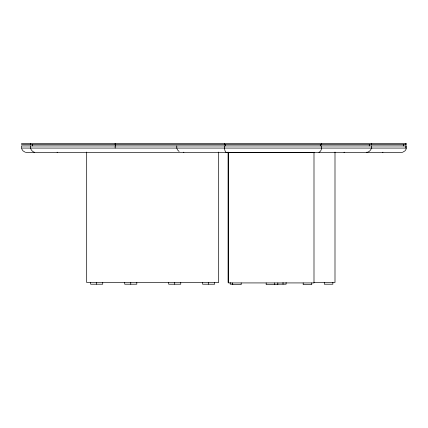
<?xml version="1.0" encoding="UTF-8"?>
<svg xmlns="http://www.w3.org/2000/svg" width="428" height="428" viewBox="0 0 428 428"><rect width="100%" height="100%" fill="white"/><g stroke="black" fill="none" stroke-linecap="round" stroke-linejoin="round"><path stroke-width="0.64" d="M406.456 148.58L405.065 150.811L402.759 152.202M21.4 143.364L406.6 143.364M21.4 144.648L406.6 144.648M371.83 148.072L21.4 148.072L21.4 145.932L406.6 145.932L406.6 148.072L371.975 148.072M25.68 152.347L402.325 152.347M228.787 282.496L228.081 282.496L228.081 152.063M313.842 282.496L334.996 282.496L334.996 152.063M232.853 284.208L230.221 284.208L230.221 282.496M277.542 284.208L286.097 284.208L286.097 282.496M25.166 152.202L22.935 150.811L21.544 148.58M179.118 151.491L177.625 149.998L176.919 148.58M405.728 143.364L405.728 144.648M405.728 145.932L405.728 148.072M403.599 144.648L403.599 145.932M371.402 143.364L371.402 144.648M371.402 145.932L371.402 148.072A5.778 5.767 -90 0 1 367.128 152.347M369.262 144.648L369.262 145.932M332.856 282.496L332.856 284.208L324.306 284.208L324.306 282.496M321.674 143.364L321.674 144.648M321.674 145.932L321.674 148.072A5.789 3.724 90 0 1 318.908 152.341M320.288 144.648L320.288 145.932M311.745 282.924L311.745 284.636L303.19 284.636L303.19 282.924M283.02 282.496L283.02 284.208M277.809 282.924L277.809 284.636L266.184 284.636L266.184 282.924M274.739 282.924L274.739 284.636M241.183 282.924L241.183 284.636L232.629 284.636L232.629 282.924M225.262 144.648L225.262 145.932M224.497 143.364L224.497 144.648M224.497 145.932L224.497 148.072A5.794 2.06 90 0 0 226.027 152.341M218.687 152.063L218.687 282.496L86.686 282.496L86.686 152.063M214.685 282.496L214.685 284.208L202.588 284.208L202.588 282.496M208.634 282.496L208.634 284.208M180.755 282.496L180.755 284.208L168.659 284.208L168.659 282.496M176.769 145.932L176.769 148.072M174.704 282.496L174.704 284.208M136.805 282.496L136.805 284.208L124.709 284.208L124.709 282.496M130.759 282.496L130.759 284.208M115.319 144.648L115.319 145.932M115.159 143.364L115.159 144.648M115.159 145.932L115.159 148.072M102.725 282.496L102.725 284.208L90.629 284.208L90.629 282.496M96.68 282.496L96.68 284.208M32.608 144.648L32.608 145.932M30.581 143.364L30.581 144.648M30.581 145.932L30.581 148.072A5.778 5.468 -90 0 0 34.636 152.347M227.059 152.341A5.794 3.456 -90 0 1 226.754 152.197M382.964 152.202A5.778 5.302 -90 0 1 382.498 152.347M366.748 152.202A5.778 5.088 90 0 1 366.298 152.347M344.454 152.202A5.778 5.58 -90 0 1 343.962 152.347M183.885 152.347A5.778 5.687 -90 0 1 183.387 152.202M57.486 152.341A5.789 4.548 90 0 1 57.079 152.197M313.997 152.491L228.466 152.491L228.466 282.924L313.997 282.924L313.997 152.491"/></g></svg>
